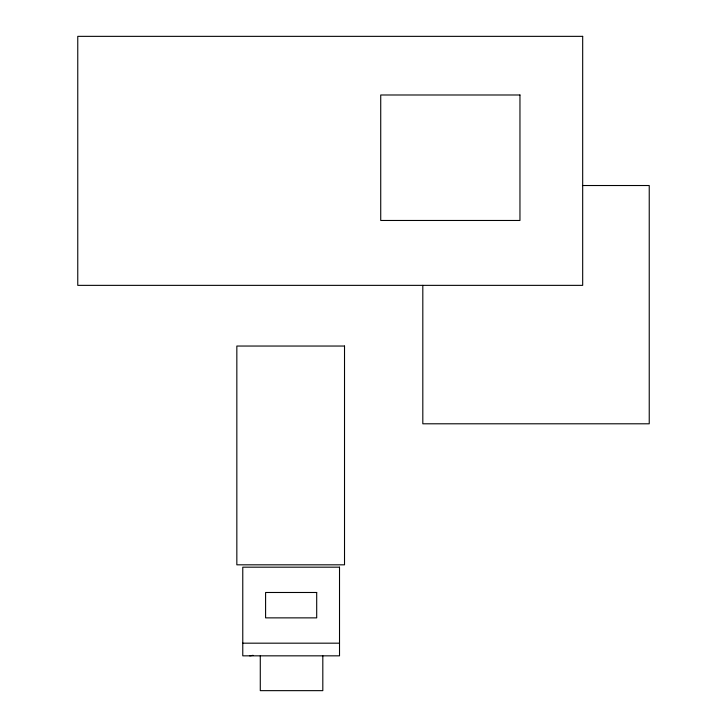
<?xml version="1.0" encoding="UTF-8"?>
<svg xmlns="http://www.w3.org/2000/svg" width="727" height="727" viewBox="0 0 727 727"><rect width="100%" height="100%" fill="white"/><g stroke="black" fill="none" stroke-linecap="round" stroke-linejoin="round"><path stroke-width="1.09" d="M249.715 655.836L253.087 655.336M582.445 185.521L649.238 185.521L649.238 423.796L422.814 423.796L422.814 285.357M242.773 643.177L339.518 643.177M322.815 655.836L322.815 690.65L260.284 690.65L260.284 655.836M582.681 36.35L77.762 36.35L77.762 285.357L582.681 285.357L582.681 36.35M519.959 94.992L380.73 94.992L380.73 220.472L519.959 220.472L519.959 94.992M344.516 346.043L236.838 346.043L236.838 564.824L344.516 564.824L344.516 346.043M339.518 567.178L242.773 567.178L242.773 655.836L339.518 655.836L339.518 567.178M316.699 592.487L265.591 592.487L265.591 617.868L316.699 617.868L316.699 592.487"/></g></svg>
